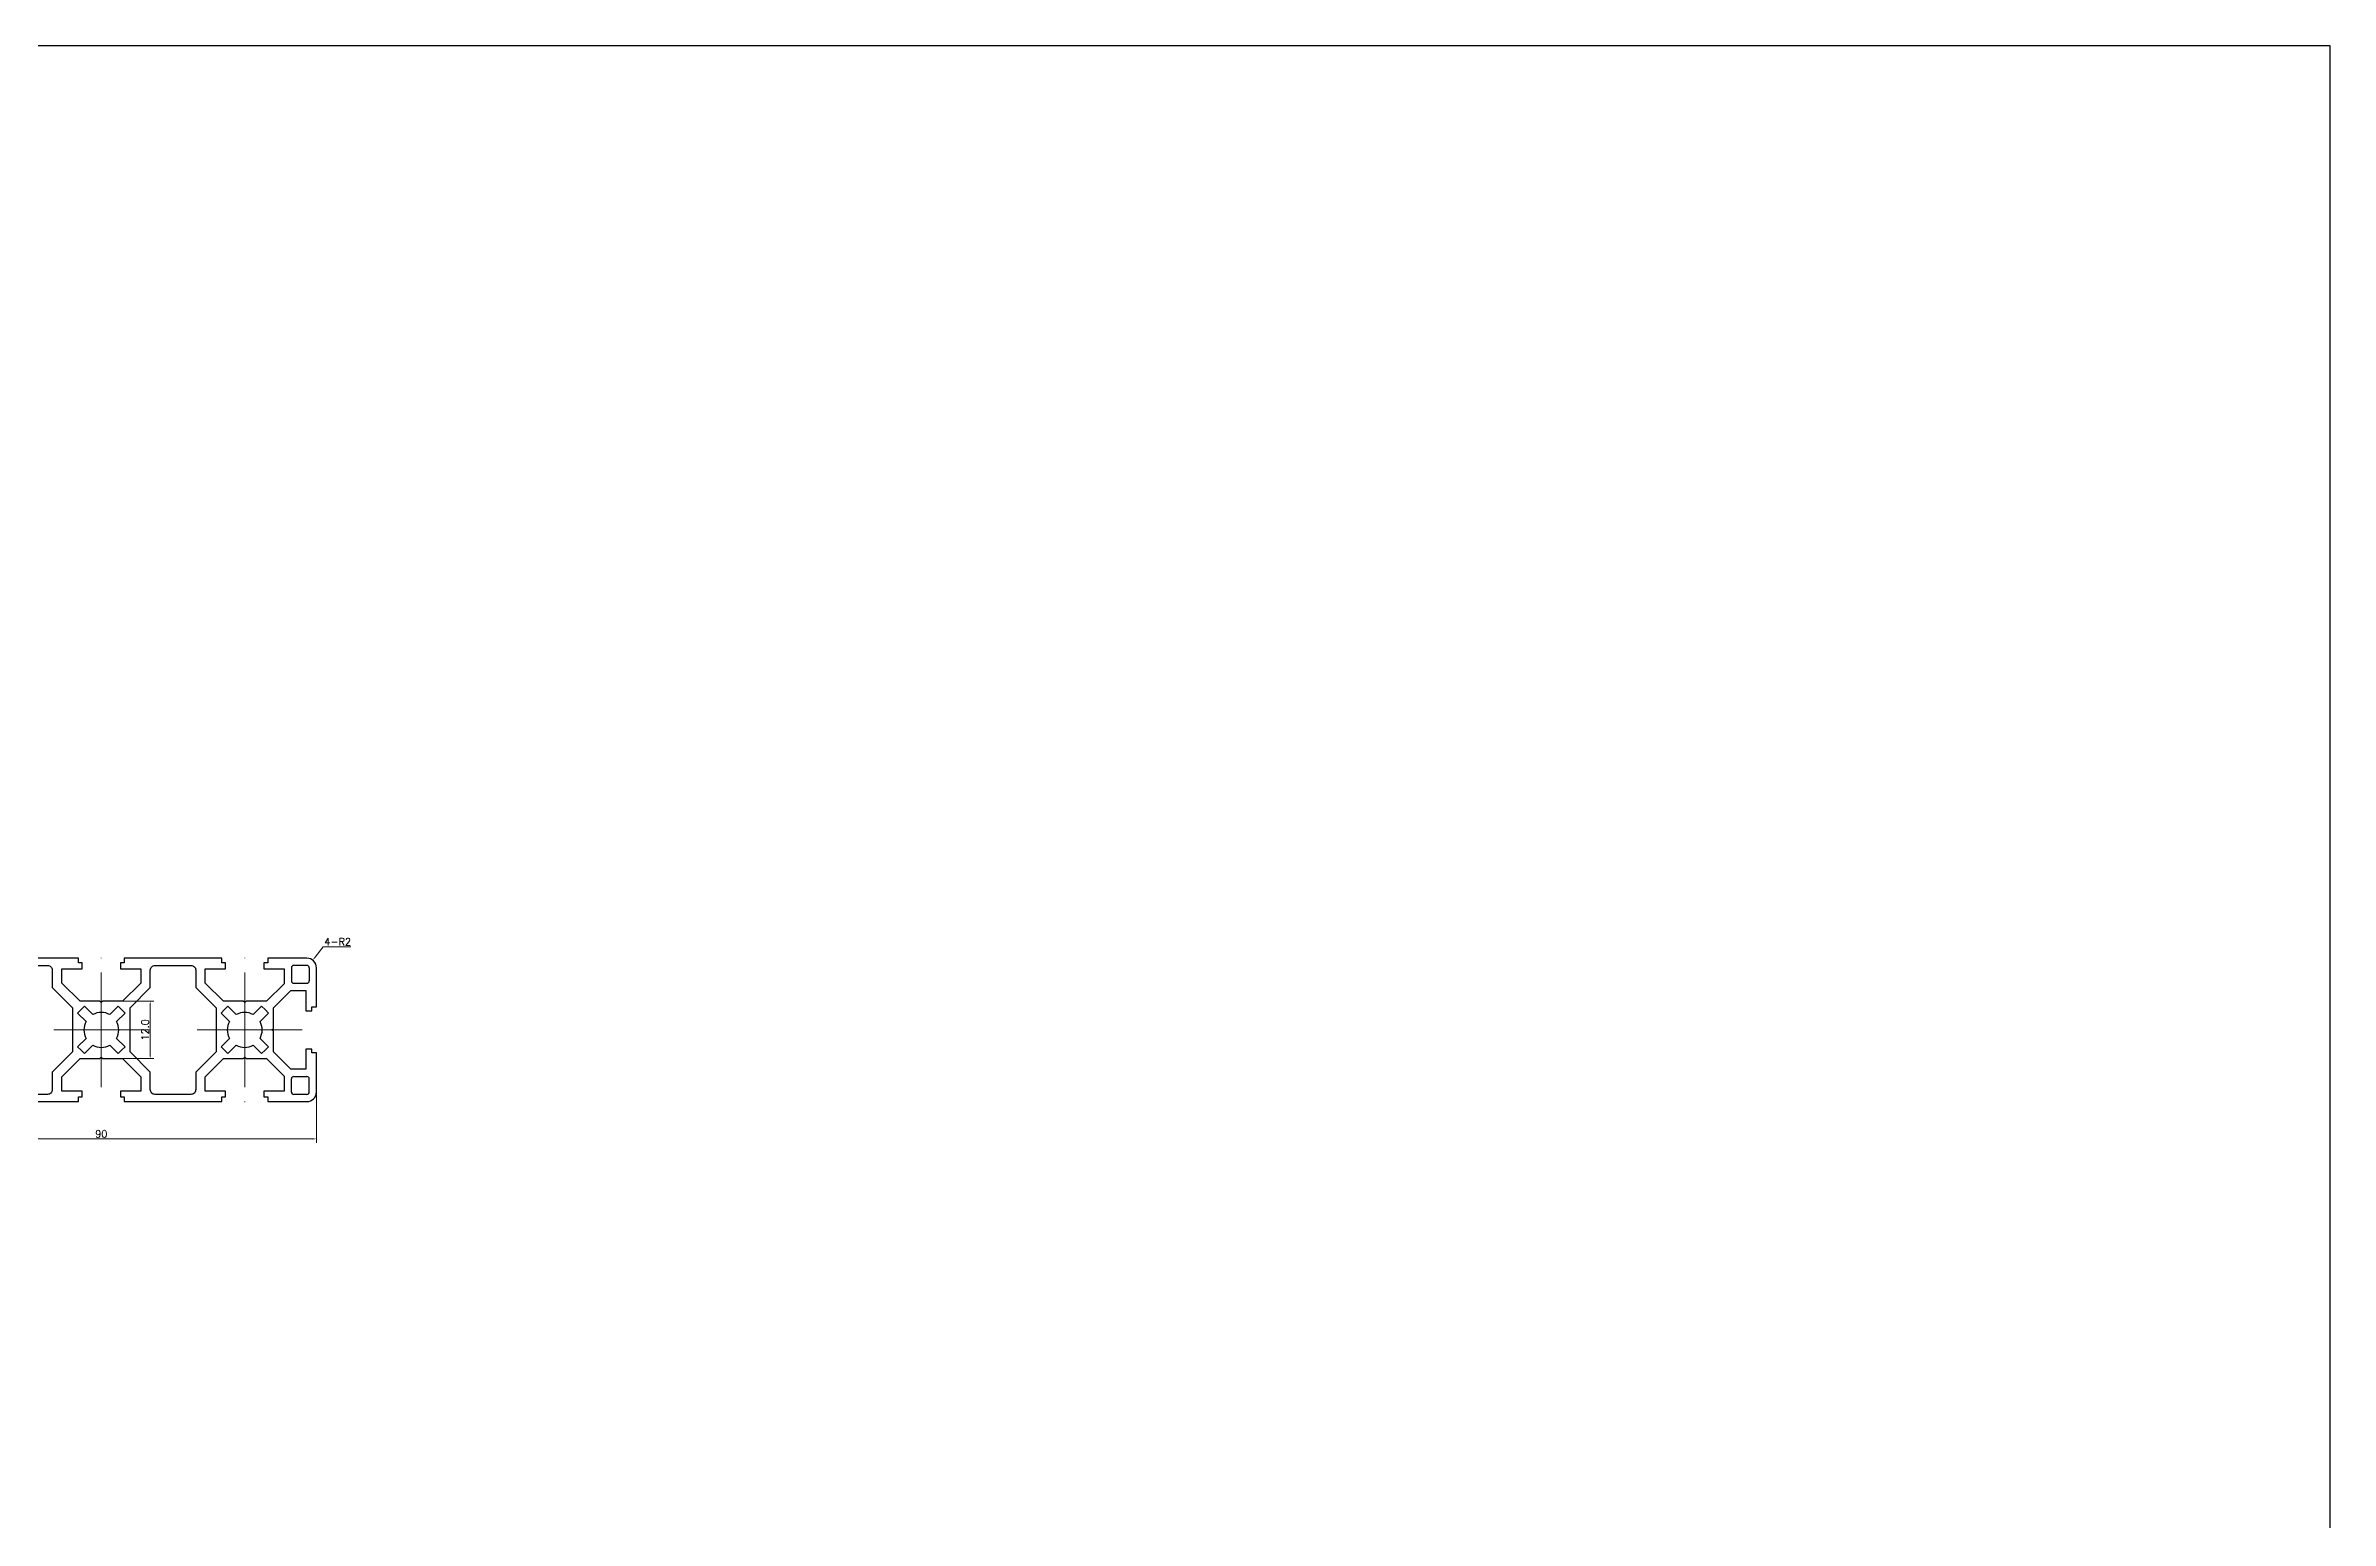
# Model space of a CAD drawing. Header units: millimetres. Extents: x 667 to 3290, y 428 to 2286.
# Drawn here: x 2812.4 to 3290.3, y 736 to 1044.4 of the extents above; entities that cross this region are included whole.
import ezdxf

# ---------------------------------------------------------------- set-up
doc = ezdxf.new("R2010")
doc.units = ezdxf.units.MM
doc.linetypes.add('ACAD_ISO10W100', pattern=[18, 12, -3, 0, -3])
for name, color, linetype, lineweight in [('中心线', 1, 'ACAD_ISO10W100', 0), ('粗实线', 130, 'Continuous', 30), ('细实线', 130, 'Continuous', 0)]:
    doc.layers.add(name, color=color, linetype=linetype, lineweight=lineweight)
doc.styles.get("Standard").update_dxf_attribs({"font": 'txt', "bigfont": 'gbcbig.shx'})
doc.dimstyles.new('45x45L', dxfattribs={"dimscale": 0, "dimtxt": 1.5, "dimasz": 0.8, "dimexe": 0.8, "dimexo": 0, "dimgap": 0.3, "dimtad": 1, "dimtoh": 1, "dimdec": 1, "dimzin": 0, "dimdsep": 46, "dimtxsty": 'Standard', "dimcen": 0, "dimclrd": 5, "dimclre": 5, "dimclrt": 3, "dimadec": 0, "dimazin": 0, "dimtp": 0.05, "dimtm": 0.05, "dimtfac": 1, "dimtdec": 1, "dimtofl": 0, "dimtmove": 0, "dimatfit": 3, "dimfxl": 1, "dimtolj": 1, "dimlwd": 13, "dimlwe": 13, "dimarcsym": 0})

# ---------------------------------------------------------------- blocks, each defined once
blk = doc.blocks.new('*D1092')
at = {"layer": 'DEFPOINTS', "color": 0, "transparency": 16777216}
for p in [(2828.47, 844.59), (2834.24, 844.59), (2828.47, 832.59)]:
    blk.add_point(p, dxfattribs=at)
at = {"layer": '粗实线', "color": 5, "lineweight": 13, "transparency": 16777216}
for p, q in [((2828.47, 844.59), (2835.04, 844.59)), ((2834.24, 833.39), (2834.24, 843.79)), ((2828.47, 832.59), (2835.04, 832.59))]:
    blk.add_line(p, q, dxfattribs=at)
at = {"layer": '粗实线', "color": 5, "transparency": 16777216}
for points in [[(2834.11, 843.79), (2834.38, 843.79), (2834.24, 844.59)], [(2834.11, 833.39), (2834.38, 833.39), (2834.24, 832.59)]]:
    blk.add_solid(points, dxfattribs=at)
at = {"layer": '粗实线', "color": 3, "transparency": 16777216, "insert": (2833.19, 838.59), "char_height": 1.5, "attachment_point": 5, "rotation": 90}
blk.add_mtext('\\A1;12.0', dxfattribs=at)
blk = doc.blocks.new('*D1093')
at = {"layer": 'DEFPOINTS', "color": 0, "transparency": 16777216}
for p in [(2867.02, 851.59), (2868.25, 853.17)]:
    blk.add_point(p, dxfattribs=at)
at = {"layer": '粗实线', "color": 5, "lineweight": 13, "transparency": 16777216}
for p, q in [((2870.42, 855.97), (2868.74, 853.8)), ((2876.22, 855.97), (2870.42, 855.97))]:
    blk.add_line(p, q, dxfattribs=at)
at = {"layer": '粗实线', "color": 5, "transparency": 16777216}
blk.add_solid([(2868.63, 853.88), (2868.84, 853.72), (2868.25, 853.17)], dxfattribs=at)
at = {"layer": '粗实线', "color": 3, "transparency": 16777216, "insert": (2873.47, 857.02), "char_height": 1.5, "attachment_point": 5}
blk.add_mtext('\\A1;4-R2', dxfattribs=at)
blk = doc.blocks.new('*D812')
at = {"layer": 'DEFPOINTS', "color": 0, "transparency": 16777216}
for p in [(2779.02, 825.59), (2869.02, 825.59), (2869.02, 815.78)]:
    blk.add_point(p, dxfattribs=at)
at = {"layer": '细实线', "color": 5, "lineweight": 13, "transparency": 16777216}
for p, q in [((2779.02, 825.59), (2779.02, 814.98)), ((2869.02, 825.59), (2869.02, 814.98)), ((2779.82, 815.78), (2868.22, 815.78))]:
    blk.add_line(p, q, dxfattribs=at)
at = {"layer": '细实线', "color": 5, "transparency": 16777216}
for points in [[(2779.82, 815.91), (2779.82, 815.64), (2779.02, 815.78)], [(2868.22, 815.91), (2868.22, 815.64), (2869.02, 815.78)]]:
    blk.add_solid(points, dxfattribs=at)
at = {"layer": '细实线', "color": 3, "transparency": 16777216, "insert": (2824.01, 816.83), "char_height": 1.5, "attachment_point": 5}
blk.add_mtext('\\A1;90', dxfattribs=at)

msp = doc.modelspace()

# ---------------------------------------------------------------- linework, layer by layer
at = {"layer": '中心线'}
for p, q in [((2824.024, 838.587), (2824.024, 854.189)), ((2854.024, 838.587), (2854.024, 854.028)), ((2824.024, 838.587), (2814.069, 838.587)), ((2824.024, 838.587), (2833.747, 838.587)), ((2824.024, 838.587), (2824.024, 823.825)), ((2854.024, 838.587), (2844.047, 838.587)), ((2854.024, 838.587), (2869.006, 838.587)), ((2854.024, 838.587), (2854.024, 823.394))]:
    msp.add_line(p, q, dxfattribs=at)
at = {"layer": '粗实线'}
for p, q in [((2834.274, 847.423), (2834.274, 851.087)), ((2863.774, 851.587), (2863.774, 848.837)), ((2867.024, 852.087), (2864.274, 852.087)), ((2867.524, 851.587), (2867.524, 848.837)), ((2830.024, 843.173), (2834.274, 847.423)), ((2864.274, 848.337), (2867.024, 848.337)), ((2819.781, 842.829), (2819.069, 842.117)), ((2819.069, 842.117), (2820.831, 840.355)), ((2819.781, 842.829), (2820.494, 843.542)), ((2820.494, 843.542), (2822.255, 841.78)), ((2827.555, 843.542), (2825.793, 841.78)), ((2828.979, 842.117), (2827.217, 840.355)), ((2828.267, 842.829), (2827.555, 843.542)), ((2828.267, 842.829), (2828.979, 842.117)), ((2849.781, 842.829), (2849.069, 842.117)), ((2849.069, 842.117), (2850.831, 840.355)), ((2849.781, 842.829), (2850.494, 843.542)), ((2850.494, 843.542), (2852.255, 841.78)), ((2857.555, 843.542), (2855.793, 841.78)), ((2858.979, 842.117), (2857.217, 840.355)), ((2858.267, 842.829), (2857.555, 843.542)), ((2858.267, 842.829), (2858.979, 842.117)), ((2819.069, 835.056), (2820.831, 836.818)), ((2828.979, 835.056), (2827.217, 836.818)), ((2849.069, 835.056), (2850.831, 836.818)), ((2858.979, 835.056), (2857.217, 836.818)), ((2819.781, 834.344), (2819.069, 835.056)), ((2819.781, 834.344), (2820.494, 833.632)), ((2820.494, 833.632), (2822.255, 835.394)), ((2827.555, 833.632), (2825.793, 835.394)), ((2828.267, 834.344), (2827.555, 833.632)), ((2828.267, 834.344), (2828.979, 835.056)), ((2830.024, 834.001), (2834.274, 829.751)), ((2849.781, 834.344), (2849.069, 835.056)), ((2849.781, 834.344), (2850.494, 833.632)), ((2850.494, 833.632), (2852.255, 835.394)), ((2857.555, 833.632), (2855.793, 835.394)), ((2858.267, 834.344), (2857.555, 833.632)), ((2858.267, 834.344), (2858.979, 835.056)), ((2863.774, 825.587), (2863.774, 828.337)), ((2864.274, 828.837), (2867.024, 828.837)), ((2867.524, 825.587), (2867.524, 828.337)), ((2867.024, 825.087), (2864.274, 825.087))]:
    msp.add_line(p, q, dxfattribs=at)
msp.add_lwpolyline([(1880.922, 427.569), (3290.289, 427.569), (3290.289, 1044.446), (1880.922, 1044.446)], close=True, dxfattribs=at)
for points in [[(2804.274, 829.751), (2800.024, 834.001), (2800.024, 838.587), (2800.024, 843.173), (2804.274, 847.423), (2804.274, 851.087, -0.4142136), (2805.274, 852.087), (2809.024, 852.087), (2812.774, 852.087, -0.4142136), (2813.774, 851.087), (2813.774, 847.423), (2818.024, 843.173), (2818.024, 838.587), (2818.024, 834.001), (2813.774, 829.751), (2813.774, 826.087, -0.4142136), (2812.774, 825.087), (2809.024, 825.087), (2805.274, 825.087, -0.4142136), (2804.274, 826.087)], [(2834.274, 829.751), (2830.024, 834.001), (2830.024, 838.587), (2830.024, 843.173), (2834.274, 847.423), (2834.274, 851.087, -0.4142136), (2835.274, 852.087), (2839.024, 852.087), (2842.774, 852.087, -0.4142136), (2843.774, 851.087), (2843.774, 847.423), (2848.024, 843.173), (2848.024, 838.587), (2848.024, 834.001), (2843.774, 829.751), (2843.774, 826.087, -0.4142136), (2842.774, 825.087), (2839.024, 825.087), (2835.274, 825.087, -0.4142136), (2834.274, 826.087)]]:
    msp.add_lwpolyline(points, format="xyb", close=True, dxfattribs=at)
msp.add_lwpolyline([(2809.024, 823.587), (2819.224, 823.587), (2819.224, 824.587), (2820.024, 824.587), (2820.024, 825.787), (2815.774, 825.787), (2815.774, 828.781), (2819.58, 832.587), (2823.724, 832.587), (2824.024, 832.887), (2824.324, 832.587), (2828.468, 832.587), (2832.274, 828.781), (2832.274, 825.787), (2828.024, 825.787), (2828.024, 824.587), (2828.824, 824.587), (2828.824, 823.587), (2839.024, 823.587), (2849.224, 823.587), (2849.224, 824.587), (2850.024, 824.587), (2850.024, 825.787), (2845.774, 825.787), (2845.774, 828.781), (2849.58, 832.587), (2853.724, 832.587), (2854.024, 832.887), (2854.324, 832.587), (2858.61, 832.587), (2862.274, 828.923), (2862.274, 825.787), (2858.024, 825.787), (2858.024, 824.587), (2858.824, 824.587), (2858.824, 823.587), (2867.024, 823.587, 0.4142136), (2869.024, 825.587), (2869.024, 833.787), (2868.024, 833.787), (2868.024, 834.587), (2866.824, 834.587), (2866.824, 830.337), (2863.688, 830.337), (2860.024, 834.001), (2860.024, 838.287), (2859.724, 838.587), (2860.024, 838.887), (2860.024, 843.173), (2863.688, 846.837), (2866.824, 846.837), (2866.824, 842.587), (2868.024, 842.587), (2868.024, 843.387), (2869.024, 843.387), (2869.024, 851.587, 0.4142136), (2867.024, 853.587), (2858.824, 853.587), (2858.824, 852.587), (2858.024, 852.587), (2858.024, 851.387), (2862.274, 851.387), (2862.274, 848.251), (2858.61, 844.587), (2854.324, 844.587), (2854.024, 844.287), (2853.724, 844.587), (2849.58, 844.587), (2845.774, 848.392), (2845.774, 851.387), (2850.024, 851.387), (2850.024, 852.587), (2849.224, 852.587), (2849.224, 853.587), (2839.024, 853.587), (2828.824, 853.587), (2828.824, 852.587), (2828.024, 852.587), (2828.024, 851.387), (2832.274, 851.387), (2832.274, 848.392), (2828.468, 844.587), (2824.324, 844.587), (2824.024, 844.287), (2823.724, 844.587), (2819.58, 844.587), (2815.774, 848.392), (2815.774, 851.387), (2820.024, 851.387), (2820.024, 852.587), (2819.224, 852.587), (2819.224, 853.587), (2809.024, 853.587)], format="xyb", dxfattribs=at)
for centre, radius, start, end in [((2864.274, 851.587), 0.5, 90, 180), ((2867.024, 851.587), 0.5, 360, 90), ((2864.274, 848.837), 0.5, 180, 270), ((2867.024, 848.837), 0.5, 270, 360), ((2824.024, 838.587), 3.65, 90, 118.98317), ((2824.024, 838.587), 3.65, 61.01683, 90), ((2854.024, 838.587), 3.65, 90, 118.98317), ((2854.024, 838.587), 3.65, 61.01683, 90), ((2824.024, 838.587), 3.65, 151.01683, 180), ((2824.024, 838.587), 3.65, 180, 208.98317), ((2824.024, 838.587), 3.65, 0, 28.98317), ((2824.024, 838.587), 3.65, 331.01683, 0), ((2854.024, 838.587), 3.65, 151.01683, 180), ((2854.024, 838.587), 3.65, 180, 208.98317), ((2854.024, 838.587), 3.65, 0, 28.98317), ((2854.024, 838.587), 3.65, 331.01683, 0), ((2824.024, 838.587), 3.65, 241.01683, 270), ((2824.024, 838.587), 3.65, 270, 298.98317), ((2854.024, 838.587), 3.65, 241.01683, 270), ((2854.024, 838.587), 3.65, 270, 298.98317), ((2864.274, 828.337), 0.5, 90, 180), ((2867.024, 828.337), 0.5, 0, 90), ((2864.274, 825.587), 0.5, 180, 270), ((2867.024, 825.587), 0.5, 270, 0)]:
    msp.add_arc(centre, radius, start, end, dxfattribs=at)

# ---------------------------------------------------------------- dimensions: what is measured, and where the dimension line sits
dim = msp.add_radius_dim(center=(2867.024, 851.587), mpoint=(2868.249, 853.168), text='4-R2', dimstyle='45x45L', override={"dimscale": 1}, dxfattribs=at)
dim.commit()
dim.dimension.update_dxf_attribs({"geometry": '*D1093', "text_midpoint": (2873.471, 855.971), "dimtype": 164})
dim = msp.add_linear_dim(base=(2834.245, 844.587), p1=(2828.468, 832.587), p2=(2828.468, 844.587), angle=90, dimstyle='45x45L', override={"dimscale": 1}, dxfattribs=at)
dim.commit()
dim.dimension.update_dxf_attribs({"geometry": '*D1092', "text_midpoint": (2833.195, 838.587)})
at = {"layer": '细实线'}
dim = msp.add_linear_dim(base=(2869.024, 815.777), p1=(2779.024, 825.587), p2=(2869.024, 825.587), text='90', dimstyle='45x45L', override={"dimscale": 1}, dxfattribs=at)
dim.commit()
dim.dimension.update_dxf_attribs({"geometry": '*D812', "text_midpoint": (2824.009, 815.777), "dimtype": 160})

doc.saveas('drawing.dxf')
